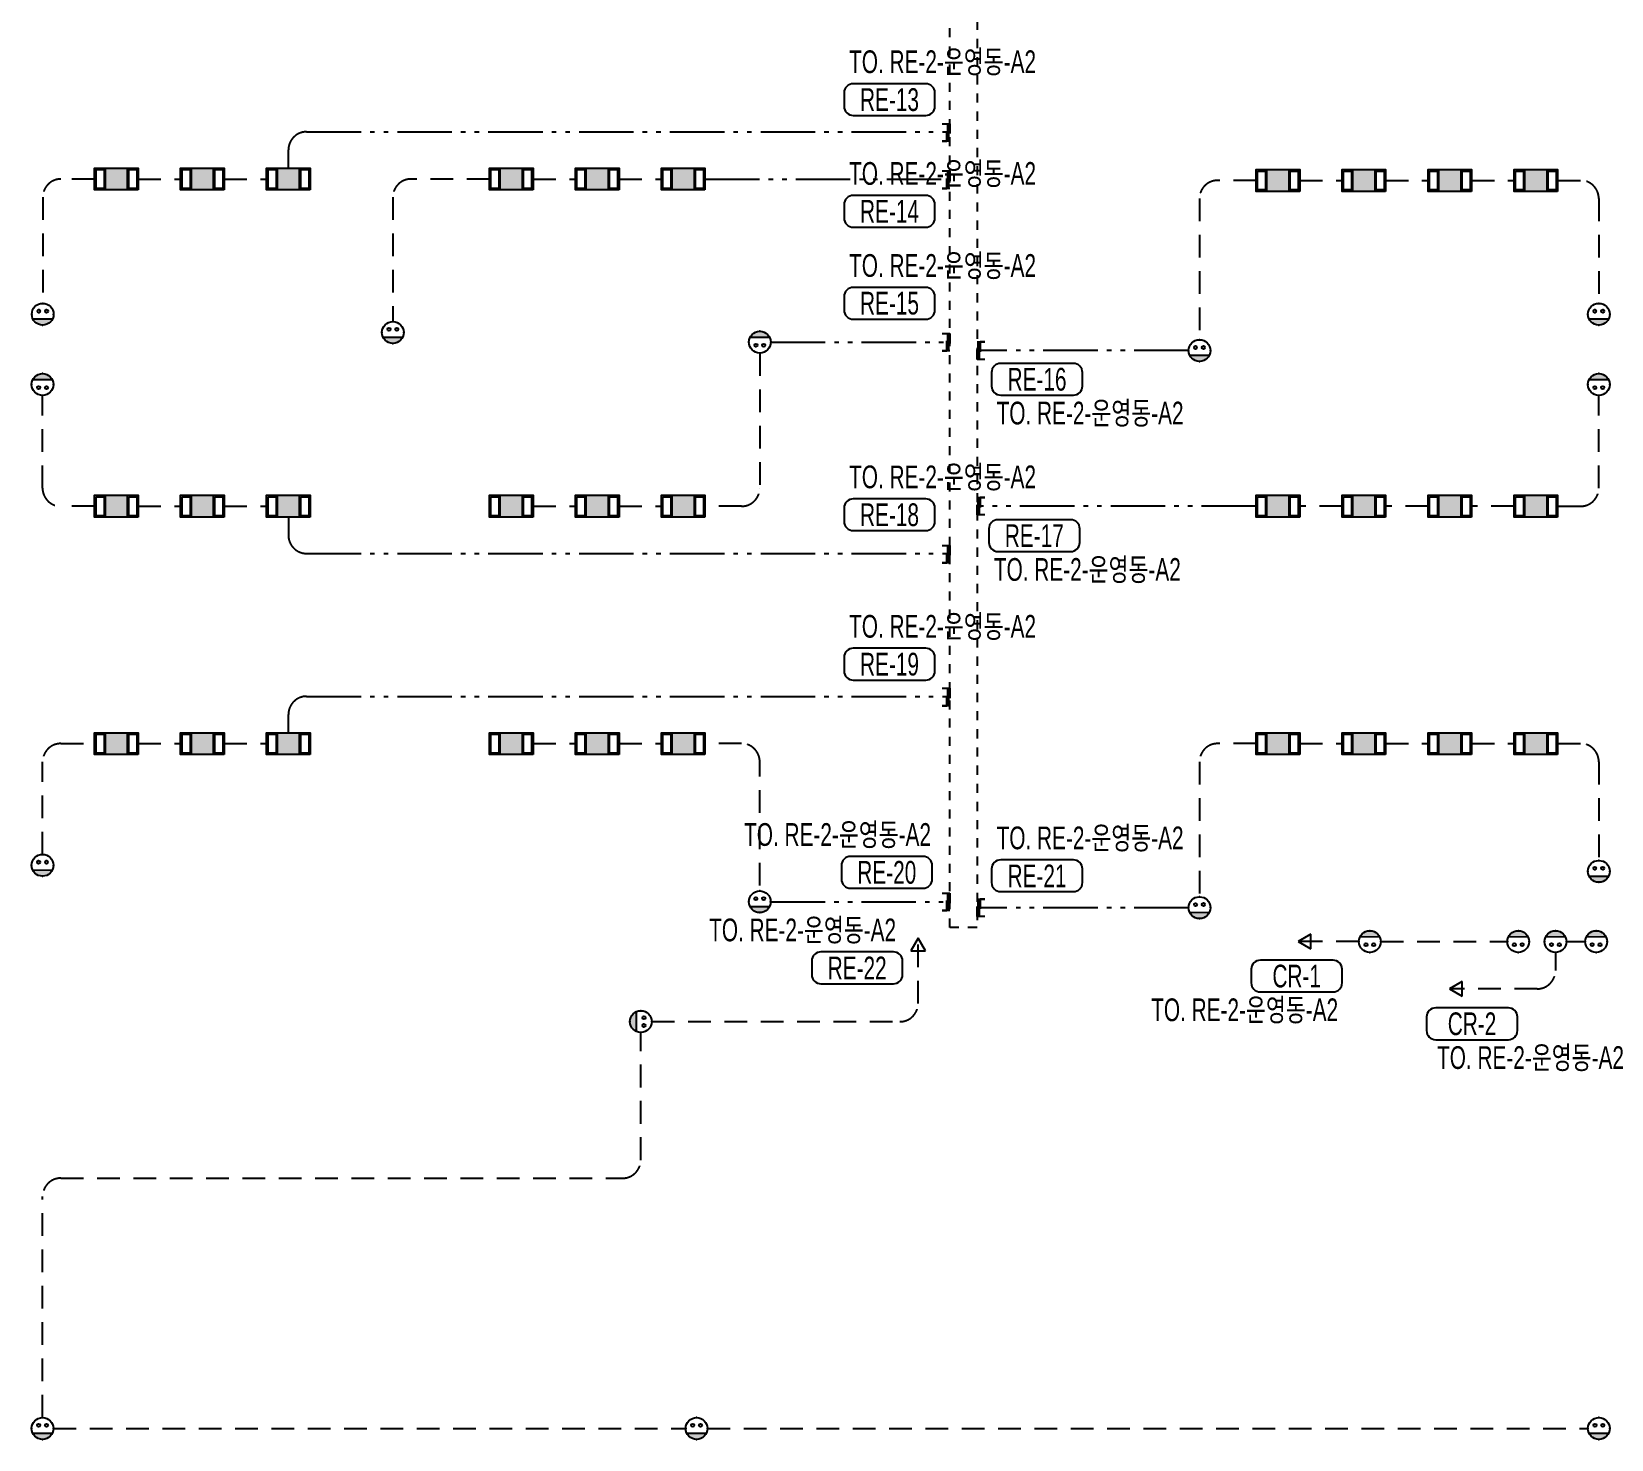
# Model space of a CAD drawing. Header units: millimetres. Extents: x 35956 to 501590, y -530175 to 881740.
# Drawn here: x 446220 to 472308, y -145351 to -122102 of the extents above; entities that cross this region are included whole.
import ezdxf
from ezdxf.enums import TextEntityAlignment as Align

# ---------------------------------------------------------------- set-up
doc = ezdxf.new("R2010")
doc.units = ezdxf.units.MM
doc.header["$LTSCALE"] = 150
doc.set_wipeout_variables(frame=1)
for name, pattern in [('D1', [3, 1, -1, 1]), ('D2', [6.5, 2.5, -1.5, 2.5]), ('E6', [10, 6, -1, 0.5, -1, 0.5, -1])]:
    doc.linetypes.add(name, pattern=pattern)
for name, color, linetype in [('------06 Receptacle', 6, 'Continuous'), ('------07 System Box', 6, 'Continuous'), ('-----22 Concealed Wire in Floor', 4, 'E6'), ('-----22 Embeded in Floor', 4, 'D2'), ('-----23 Concealed or Exposed Wire', 4, 'D1'), ('-----26 Electrical Cable Tray_Access Floor', 1, 'D1')]:
    doc.layers.add(name, color=color, linetype=linetype)
doc.styles.add('ELEC', font='Dotum.ttf')

# ---------------------------------------------------------------- blocks, each defined once
blk = doc.blocks.new('B02')
h = blk.add_hatch(color=256)
h.paths.add_polyline_path([(-136, 86, 0.632456), (136, 86)])
h.paths.add_polyline_path([(-75, 193, 1), (-32, 193, 1)])
h.paths.add_polyline_path([(32, 193, 1), (75, 193, 1)])
blk.add_line((-136, 86), (136, 86))
at = {"linetype": 'Continuous'}
blk.add_circle((0, 150), 150, dxfattribs=at)
for centre in [(-54, 193), (54, 193)]:
    blk.add_circle(centre, 21.4)
for p in [(0, 300), (-150, 150), (0, 0), (150, 150)]:
    blk.add_point(p)
blk = doc.blocks.new('B11')
h = blk.add_hatch(color=256)
h.dxf.hatch_style = 1
h.paths.add_polyline_path([(150, 150), (-150, 150), (-150, -150), (150, -150)])
at = {"linetype": 'Continuous'}
for points in [[(300, -150), (-300, -150), (-300, 150), (300, 150)], [(-150, 150), (150, 150), (150, -150), (-150, -150)]]:
    blk.add_lwpolyline(points, close=True, dxfattribs=at)
at = {"color": 1, "linetype": 'Continuous'}
for points in [[(-280, 130), (-170, 130), (-170, -130), (-280, -130)], [(170, 130), (280, 130), (280, -130), (170, -130)]]:
    blk.add_lwpolyline(points, close=True, dxfattribs=at)
blk = doc.blocks.new('O07')
blk.add_lwpolyline([(-173, -100), (0, 0), (-173, 100)], close=True)
blk = doc.blocks.new('O08')
blk.add_hatch(color=256).paths.add_polyline_path([(-120, 51), (-120, 0), (120, 0), (120, 51)])
blk.add_lwpolyline([(120, 127.5), (120, 0), (-120, 0), (-120, 127.5), (-120, 51), (120, 51)])
blk = doc.blocks.new('A$C2ba48c73')
at = {"layer": '-----23 Concealed or Exposed Wire', "rotation": 180}
blk.add_blockref('O08', (0, 0), dxfattribs=at)

msp = doc.modelspace()

# ---------------------------------------------------------------- linework, layer by layer
at = {"layer": '-----22 Concealed Wire in Floor'}
for p, q in [((458426, -127231), (461338, -127231)), ((465326, -127371), (461833, -127371)), ((466440, -129940), (461833, -129940)), ((458424, -136473), (461338, -136473)), ((465326, -136571), (461833, -136571))]:
    msp.add_line(p, q, dxfattribs=at)
msp.add_lwpolyline([(450460, -124357), (450460, -124057, -0.414214), (450760, -123757), (461383, -123757)], format="xyb", dxfattribs=at)
msp.add_lwpolyline([(457340, -124537), (461383, -124537)], dxfattribs=at)
at = {"layer": '-----22 Concealed Wire in Floor', "elevation": 0}
for points in [[(450460, -130120), (450460, -130420, 0.414214), (450760, -130720), (461383, -130720)], [(450460, -133680), (450460, -133380, -0.414214), (450760, -133080), (461383, -133080)]]:
    msp.add_lwpolyline(points, format="xyb", dxfattribs=at)
at = {"layer": '-----22 Embeded in Floor', "elevation": 0}
for points in [[(447260, -124537), (446704, -124537, 0.414214), (446404, -124837), (446404, -126590)], [(453780, -124537), (452485, -124537, 0.414214), (452185, -124837), (452187, -126890)], [(466440, -124560), (465804, -124560, 0.414214), (465504, -124860), (465504, -124860), (465505, -127190)], [(471420, -124560), (471800, -124560, -0.414214), (472100, -124860), (472100, -126590)], [(458245, -127410), (458245, -129640), (458245, -129640, -0.414286), (457945, -129940), (457340, -129940)], [(447260, -129940), (446700, -129940, -0.414214), (446400, -129640), (446400, -128110)], [(471420, -129940), (471800, -129940, 0.414214), (472100, -129640), (472100, -128110)], [(446402, -135690), (446402, -134160, -0.414214), (446702, -133860), (447260, -133860)], [(458246, -136202), (458245, -134160), (458245, -134160, 0.414214), (457945, -133860), (457340, -133860)], [(466440, -133860), (465805, -133860, 0.414214), (465505, -134160), (465505, -136390)], [(471420, -133860), (471800, -133860, -0.414214), (472100, -134160), (472100, -135790)], [(456460, -138452), (460559, -138452, 0.414214), (460859, -138152), (460859, -137076)], [(471383, -137310), (471383, -137610, -0.414214), (471083, -137910), (469635, -137910)], [(446402, -144990), (446402, -141337, -0.414214), (446702, -141037), (455979, -141037, 0.414214), (456279, -140737), (456279, -138631)]]:
    msp.add_lwpolyline(points, format="xyb", dxfattribs=at)
for points in [[(447980, -124537), (448680, -124537)], [(449400, -124537), (450100, -124537)], [(454500, -124537), (455200, -124537)], [(455920, -124537), (456620, -124537)], [(467160, -124560), (467860, -124560)], [(468580, -124560), (469280, -124560)], [(470000, -124560), (470700, -124560)], [(447980, -129940), (448680, -129940)], [(449400, -129940), (450100, -129940)], [(454500, -129940), (455200, -129940)], [(455920, -129940), (456620, -129940)], [(467860, -129940), (467160, -129940)], [(469280, -129940), (468580, -129940)], [(470696, -129940), (470000, -129940)], [(447980, -133860), (448680, -133860)], [(449400, -133860), (450100, -133860)], [(454500, -133860), (455200, -133860)], [(455920, -133860), (456620, -133860)], [(467160, -133860), (467860, -133860)], [(468580, -133860), (469280, -133860)], [(470000, -133860), (470700, -133860)], [(468139, -137129), (467135, -137129)], [(468499, -137131), (470589, -137129)], [(471564, -137131), (471876, -137129)], [(446581, -145171), (457021, -145169)], [(457381, -145171), (471921, -145169)]]:
    msp.add_lwpolyline(points, dxfattribs=at)
at = {"layer": '-----26 Electrical Cable Tray_Access Floor'}
msp.add_lwpolyline([(461833, -136896), (461383, -136896), (461383, -111724), (461833, -111724)], close=True, dxfattribs=at)

# ---------------------------------------------------------------- block references
at = {"layer": '------06 Receptacle', "xscale": 1.2, "yscale": 1.2, "zscale": 1.2}
for p, rotation in [((446402, -126950), 359.6462725861371), ((452185, -127250), 359.6462725861371), ((458247, -127050), 179.6462725848757), ((465507, -127550), 0.3537274138628527), ((446402, -127750), 179.6462725861371), ((472100, -127750), 180), ((446400, -136050), 359.6462725861371), ((458243, -136652), 359.6462725848757), ((465507, -136750), 0.3537274138628527), ((468320, -136950), 179.6462725861371), ((470771, -136950), 179.6462725861371), ((471385, -136950), 179.6462725861371), ((472057, -136950), 179.6462725861371), ((456100, -138450), 269.6462725861371), ((446400, -145350), 359.6462725861371), ((457200, -145350), 359.6462725861372), ((472100, -145350), 359.6462725861372)]:
    msp.add_blockref('B02', p, dxfattribs=dict(at, rotation=rotation))
for p in [(472100, -126950), (472100, -136150)]:
    msp.add_blockref('B02', p, dxfattribs=at)
at = {"layer": '------07 System Box', "xscale": 1.2, "yscale": 1.2, "zscale": 1.2}
for p in [(447620, -124537), (449040, -124537), (450460, -124537), (454140, -124537), (455560, -124537), (456980, -124537), (466800, -124560), (468220, -124560), (469640, -124560), (471060, -124560), (447620, -129940), (449040, -129940), (450460, -129940), (454140, -129940), (455560, -129940), (456980, -129940), (466800, -129940), (468220, -129940), (469640, -129940), (471060, -129940), (447620, -133860), (449040, -133860), (450460, -133860), (454140, -133860), (455560, -133860), (456980, -133860), (466800, -133860), (468220, -133860), (469640, -133860), (471060, -133860)]:
    msp.add_blockref('B11', p, dxfattribs=at)
at = {"layer": '-----22 Concealed Wire in Floor', "xscale": 1.2}
for p, rotation in [((461383, -123767), 270), ((461383, -124547), 270), ((461383, -127231), 270), ((461833, -127371), 89.99999999999999), ((461833, -129940), 89.99999999999999), ((461383, -130730), 270), ((461383, -133090), 270), ((461383, -136473), 270), ((461833, -136571), 89.99999999999999)]:
    msp.add_blockref('A$C2ba48c73', p, dxfattribs=dict(at, rotation=rotation))
at = {"layer": '-----22 Embeded in Floor', "xscale": 1.2, "yscale": 1.2, "zscale": 1.2}
for p, rotation in [((460859, -137076), 90), ((467135, -137129), 180), ((469635, -137910), 180)]:
    msp.add_blockref('O07', p, dxfattribs=dict(at, rotation=rotation))

# ---------------------------------------------------------------- texts
at = {"style": 'ELEC', "width": 0.7}
for p in [(461263, -122595), (461263, -124440), (461263, -125960), (461263, -129451), (461263, -131919), (459529, -135357), (463699, -135413), (458952, -136933)]:
    msp.add_text('TO. RE-2-운영동-A2', height=375, dxfattribs=at).set_placement(p, align=Align.MIDDLE)

# ---------------------------------------------------------------- wipeouts: each hides what was drawn before it
at = {"color": 1, "linetype": 'Continuous'}
for points in [[(459637, -123337), (459639, -123361), (459644, -123384), (459653, -123406), (459666, -123426), (459681, -123444), (459699, -123459), (459719, -123471), (459741, -123480), (459764, -123486), (459787, -123487), (460987, -123487), (461011, -123486), (461033, -123480), (461055, -123471), (461075, -123459), (461093, -123444), (461108, -123426), (461121, -123406), (461130, -123384), (461135, -123361), (461137, -123337), (461137, -123112), (461135, -123089), (461130, -123066), (461121, -123044), (461108, -123024), (461093, -123006), (461075, -122991), (461055, -122979), (461033, -122970), (461011, -122964), (460987, -122962), (459787, -122962), (459764, -122964), (459741, -122970), (459719, -122979), (459699, -122991), (459681, -123006), (459666, -123024), (459653, -123044), (459644, -123066), (459639, -123089), (459637, -123112)], [(459637, -126702), (459639, -126725), (459644, -126748), (459653, -126770), (459666, -126790), (459681, -126808), (459699, -126823), (459719, -126835), (459741, -126844), (459764, -126850), (459787, -126852), (460987, -126852), (461011, -126850), (461033, -126844), (461055, -126835), (461075, -126823), (461093, -126808), (461108, -126790), (461121, -126770), (461130, -126748), (461135, -126725), (461137, -126702), (461137, -126477), (461135, -126453), (461130, -126430), (461121, -126409), (461108, -126389), (461093, -126371), (461075, -126355), (461055, -126343), (461033, -126334), (461011, -126329), (460987, -126327), (459787, -126327), (459764, -126329), (459741, -126334), (459719, -126343), (459699, -126355), (459681, -126371), (459666, -126389), (459653, -126409), (459644, -126430), (459639, -126453), (459637, -126477)], [(459637, -132661), (459639, -132684), (459644, -132707), (459653, -132729), (459666, -132749), (459681, -132767), (459699, -132782), (459719, -132794), (459741, -132803), (459764, -132809), (459787, -132811), (460987, -132811), (461011, -132809), (461033, -132803), (461055, -132794), (461075, -132782), (461093, -132767), (461108, -132749), (461121, -132729), (461130, -132707), (461135, -132684), (461137, -132661), (461137, -132436), (461135, -132412), (461130, -132389), (461121, -132367), (461108, -132347), (461093, -132330), (461075, -132314), (461055, -132302), (461033, -132293), (461011, -132287), (460987, -132286), (459787, -132286), (459764, -132287), (459741, -132293), (459719, -132302), (459699, -132314), (459681, -132330), (459666, -132347), (459653, -132367), (459644, -132389), (459639, -132412), (459637, -132436)], [(459592, -136099), (459594, -136122), (459599, -136145), (459608, -136167), (459620, -136187), (459636, -136205), (459654, -136220), (459674, -136232), (459695, -136241), (459718, -136247), (459742, -136249), (460942, -136249), (460965, -136247), (460988, -136241), (461010, -136232), (461030, -136220), (461048, -136205), (461063, -136187), (461075, -136167), (461084, -136145), (461090, -136122), (461092, -136099), (461092, -135874), (461090, -135850), (461084, -135827), (461075, -135806), (461063, -135785), (461048, -135768), (461030, -135752), (461010, -135740), (460988, -135731), (460965, -135725), (460942, -135724), (459742, -135724), (459718, -135725), (459695, -135731), (459674, -135740), (459654, -135752), (459636, -135768), (459620, -135785), (459608, -135806), (459599, -135827), (459594, -135850), (459592, -135874)], [(466361, -137812), (466363, -137835), (466369, -137858), (466378, -137880), (466390, -137900), (466405, -137918), (466423, -137933), (466443, -137945), (466465, -137954), (466488, -137960), (466511, -137962), (467711, -137962), (467735, -137960), (467758, -137954), (467779, -137945), (467799, -137933), (467817, -137918), (467833, -137900), (467845, -137880), (467854, -137858), (467859, -137835), (467861, -137812), (467861, -137587), (467859, -137563), (467854, -137540), (467845, -137519), (467833, -137498), (467817, -137481), (467799, -137465), (467779, -137453), (467758, -137444), (467735, -137439), (467711, -137437), (466511, -137437), (466488, -137439), (466465, -137444), (466443, -137453), (466423, -137465), (466405, -137481), (466390, -137498), (466378, -137519), (466369, -137540), (466363, -137563), (466361, -137587)], [(469256, -138600), (469258, -138623), (469263, -138646), (469272, -138668), (469285, -138688), (469300, -138706), (469318, -138721), (469338, -138734), (469360, -138743), (469383, -138748), (469406, -138750), (470606, -138750), (470630, -138748), (470652, -138743), (470674, -138734), (470694, -138721), (470712, -138706), (470727, -138688), (470740, -138668), (470749, -138646), (470754, -138623), (470756, -138600), (470756, -138375), (470754, -138352), (470749, -138329), (470740, -138307), (470727, -138287), (470712, -138269), (470694, -138254), (470674, -138241), (470652, -138232), (470630, -138227), (470606, -138225), (469406, -138225), (469383, -138227), (469360, -138232), (469338, -138241), (469318, -138254), (469300, -138269), (469285, -138287), (469272, -138307), (469263, -138329), (469258, -138352), (469256, -138375)]]:
    msp.add_wipeout(points, dxfattribs=at)

# ---------------------------------------------------------------- next in the draw order: linework, layer by layer
at = {"color": 1, "linetype": 'Continuous', "elevation": 0}
for points in [[(459637, -123337, 0.414214), (459787, -123487), (460987, -123487, 0.414214), (461137, -123337), (461137, -123112, 0.414214), (460987, -122962), (459787, -122962, 0.414214), (459637, -123112)], [(459637, -126702, 0.414214), (459787, -126852), (460987, -126852, 0.414214), (461137, -126702), (461137, -126477, 0.414214), (460987, -126327), (459787, -126327, 0.414214), (459637, -126477)], [(459637, -132661, 0.414214), (459787, -132811), (460987, -132811, 0.414214), (461137, -132661), (461137, -132436, 0.414214), (460987, -132286), (459787, -132286, 0.414214), (459637, -132436)], [(459592, -136099, 0.414214), (459742, -136249), (460942, -136249, 0.414214), (461092, -136099), (461092, -135874, 0.414214), (460942, -135724), (459742, -135724, 0.414214), (459592, -135874)], [(466361, -137812, 0.414214), (466511, -137962), (467711, -137962, 0.414214), (467861, -137812), (467861, -137587, 0.414214), (467711, -137437), (466511, -137437, 0.414214), (466361, -137587)], [(469256, -138600, 0.414214), (469406, -138750), (470606, -138750, 0.414214), (470756, -138600), (470756, -138375, 0.414214), (470606, -138225), (469406, -138225, 0.414214), (469256, -138375)]]:
    msp.add_lwpolyline(points, format="xyb", close=True, dxfattribs=at)

# ---------------------------------------------------------------- next in the draw order: texts
at = {"style": 'ELEC', "width": 0.7}
for s, p in [('RE-13', (460387, -123225)), ('RE-15', (460387, -126589)), ('RE-19', (460387, -132548)), ('RE-20', (460342, -135986)), ('CR-1', (467111, -137699)), ('TO. RE-2-운영동-A2', (466252, -138252)), ('CR-2', (470006, -138487)), ('TO. RE-2-운영동-A2', (470972, -139041, 0))]:
    msp.add_text(s, height=375, dxfattribs=at).set_placement(p, align=Align.MIDDLE)

# ---------------------------------------------------------------- next in the draw order: wipeouts: each hides what was drawn before it
at = {"color": 1, "linetype": 'Continuous'}
for points in [[(459637, -125183), (459639, -125206), (459644, -125229), (459653, -125251), (459666, -125271), (459681, -125289), (459699, -125304), (459719, -125316), (459741, -125325), (459764, -125331), (459787, -125333), (460987, -125333), (461011, -125331), (461033, -125325), (461055, -125316), (461075, -125304), (461093, -125289), (461108, -125271), (461121, -125251), (461130, -125229), (461135, -125206), (461137, -125183), (461137, -124958), (461135, -124934), (461130, -124911), (461121, -124889), (461108, -124869), (461093, -124851), (461075, -124836), (461055, -124824), (461033, -124815), (461011, -124809), (460987, -124808), (459787, -124808), (459764, -124809), (459741, -124815), (459719, -124824), (459699, -124836), (459681, -124851), (459666, -124869), (459653, -124889), (459644, -124911), (459639, -124934), (459637, -124958)], [(462073, -127956), (462075, -127979), (462081, -128002), (462090, -128024), (462102, -128044), (462117, -128062), (462135, -128077), (462155, -128089), (462177, -128098), (462200, -128104), (462223, -128106), (463423, -128106), (463447, -128104), (463470, -128098), (463491, -128089), (463512, -128077), (463529, -128062), (463545, -128044), (463557, -128024), (463566, -128002), (463572, -127979), (463573, -127956), (463573, -127731), (463572, -127707), (463566, -127684), (463557, -127663), (463545, -127642), (463529, -127625), (463512, -127609), (463491, -127597), (463470, -127588), (463447, -127583), (463423, -127581), (462223, -127581), (462200, -127583), (462177, -127588), (462155, -127597), (462135, -127609), (462117, -127625), (462102, -127642), (462090, -127663), (462081, -127684), (462075, -127707), (462073, -127731)], [(459637, -130193), (459639, -130216), (459644, -130239), (459653, -130261), (459666, -130281), (459681, -130299), (459699, -130314), (459719, -130326), (459741, -130335), (459764, -130341), (459787, -130343), (460987, -130343), (461011, -130341), (461033, -130335), (461055, -130326), (461075, -130314), (461093, -130299), (461108, -130281), (461121, -130261), (461130, -130239), (461135, -130216), (461137, -130193), (461137, -129968), (461135, -129944), (461130, -129921), (461121, -129900), (461108, -129880), (461093, -129862), (461075, -129846), (461055, -129834), (461033, -129825), (461011, -129820), (460987, -129818), (459787, -129818), (459764, -129820), (459741, -129825), (459719, -129834), (459699, -129846), (459681, -129862), (459666, -129880), (459653, -129900), (459644, -129921), (459639, -129944), (459637, -129968)], [(462028, -130538), (462030, -130562), (462035, -130585), (462044, -130606), (462057, -130626), (462072, -130644), (462090, -130660), (462110, -130672), (462132, -130681), (462155, -130686), (462178, -130688), (463378, -130688), (463402, -130686), (463424, -130681), (463446, -130672), (463466, -130660), (463484, -130644), (463499, -130626), (463512, -130606), (463521, -130585), (463526, -130562), (463528, -130538), (463528, -130313), (463526, -130290), (463521, -130267), (463512, -130245), (463499, -130225), (463484, -130207), (463466, -130192), (463446, -130180), (463424, -130171), (463402, -130165), (463378, -130163), (462178, -130163), (462155, -130165), (462132, -130171), (462110, -130180), (462090, -130192), (462072, -130207), (462057, -130225), (462044, -130245), (462035, -130267), (462030, -130290), (462028, -130313)], [(462073, -136155), (462075, -136179), (462081, -136202), (462090, -136223), (462102, -136243), (462117, -136261), (462135, -136277), (462155, -136289), (462177, -136298), (462200, -136303), (462223, -136305), (463423, -136305), (463447, -136303), (463470, -136298), (463491, -136289), (463512, -136277), (463529, -136261), (463545, -136243), (463557, -136223), (463566, -136202), (463572, -136179), (463573, -136155), (463573, -135930), (463572, -135907), (463566, -135884), (463557, -135862), (463545, -135842), (463529, -135824), (463512, -135809), (463491, -135797), (463470, -135788), (463447, -135782), (463423, -135780), (462223, -135780), (462200, -135782), (462177, -135788), (462155, -135797), (462135, -135809), (462117, -135824), (462102, -135842), (462090, -135862), (462081, -135884), (462075, -135907), (462073, -135930)], [(459103, -137676), (459105, -137699), (459110, -137722), (459119, -137744), (459132, -137764), (459147, -137782), (459165, -137797), (459185, -137809), (459207, -137818), (459230, -137824), (459253, -137826), (460453, -137826), (460477, -137824), (460499, -137818), (460521, -137809), (460541, -137797), (460559, -137782), (460574, -137764), (460587, -137744), (460596, -137722), (460601, -137699), (460603, -137676), (460603, -137451), (460601, -137427), (460596, -137404), (460587, -137382), (460574, -137362), (460559, -137345), (460541, -137329), (460521, -137317), (460499, -137308), (460477, -137302), (460453, -137301), (459253, -137301), (459230, -137302), (459207, -137308), (459185, -137317), (459165, -137329), (459147, -137345), (459132, -137362), (459119, -137382), (459110, -137404), (459105, -137427), (459103, -137451)]]:
    msp.add_wipeout(points, dxfattribs=at)

# ---------------------------------------------------------------- next in the draw order: linework, layer by layer
at = {"color": 1, "linetype": 'Continuous', "elevation": 0}
for points in [[(459637, -125183, 0.414214), (459787, -125333), (460987, -125333, 0.414214), (461137, -125183), (461137, -124958, 0.414214), (460987, -124808), (459787, -124808, 0.414214), (459637, -124958)], [(462073, -127956, 0.414214), (462223, -128106), (463423, -128106, 0.414214), (463573, -127956), (463573, -127731, 0.414214), (463423, -127581), (462223, -127581, 0.414214), (462073, -127731)], [(459637, -130193, 0.414214), (459787, -130343), (460987, -130343, 0.414214), (461137, -130193), (461137, -129968, 0.414214), (460987, -129818), (459787, -129818, 0.414214), (459637, -129968)], [(462028, -130538, 0.414214), (462178, -130688), (463378, -130688, 0.414214), (463528, -130538), (463528, -130313, 0.414214), (463378, -130163), (462178, -130163, 0.414214), (462028, -130313)], [(462073, -136155, 0.414214), (462223, -136305), (463423, -136305, 0.414214), (463573, -136155), (463573, -135930, 0.414214), (463423, -135780), (462223, -135780, 0.414214), (462073, -135930)], [(459103, -137676, 0.414214), (459253, -137826), (460453, -137826, 0.414214), (460603, -137676), (460603, -137451, 0.414214), (460453, -137301), (459253, -137301, 0.414214), (459103, -137451)]]:
    msp.add_lwpolyline(points, format="xyb", close=True, dxfattribs=at)

# ---------------------------------------------------------------- next in the draw order: texts
at = {"style": 'ELEC', "width": 0.7}
for s, p in [('RE-14', (460387, -125070)), ('RE-16', (462823, -127843)), ('TO. RE-2-운영동-A2', (463699, -128397)), ('RE-18', (460387, -130080)), ('RE-17', (462778, -130426)), ('TO. RE-2-운영동-A2', (463654, -130980)), ('RE-21', (462823, -136043)), ('RE-22', (459853, -137563))]:
    msp.add_text(s, height=375, dxfattribs=at).set_placement(p, align=Align.MIDDLE)

doc.saveas('drawing.dxf')
